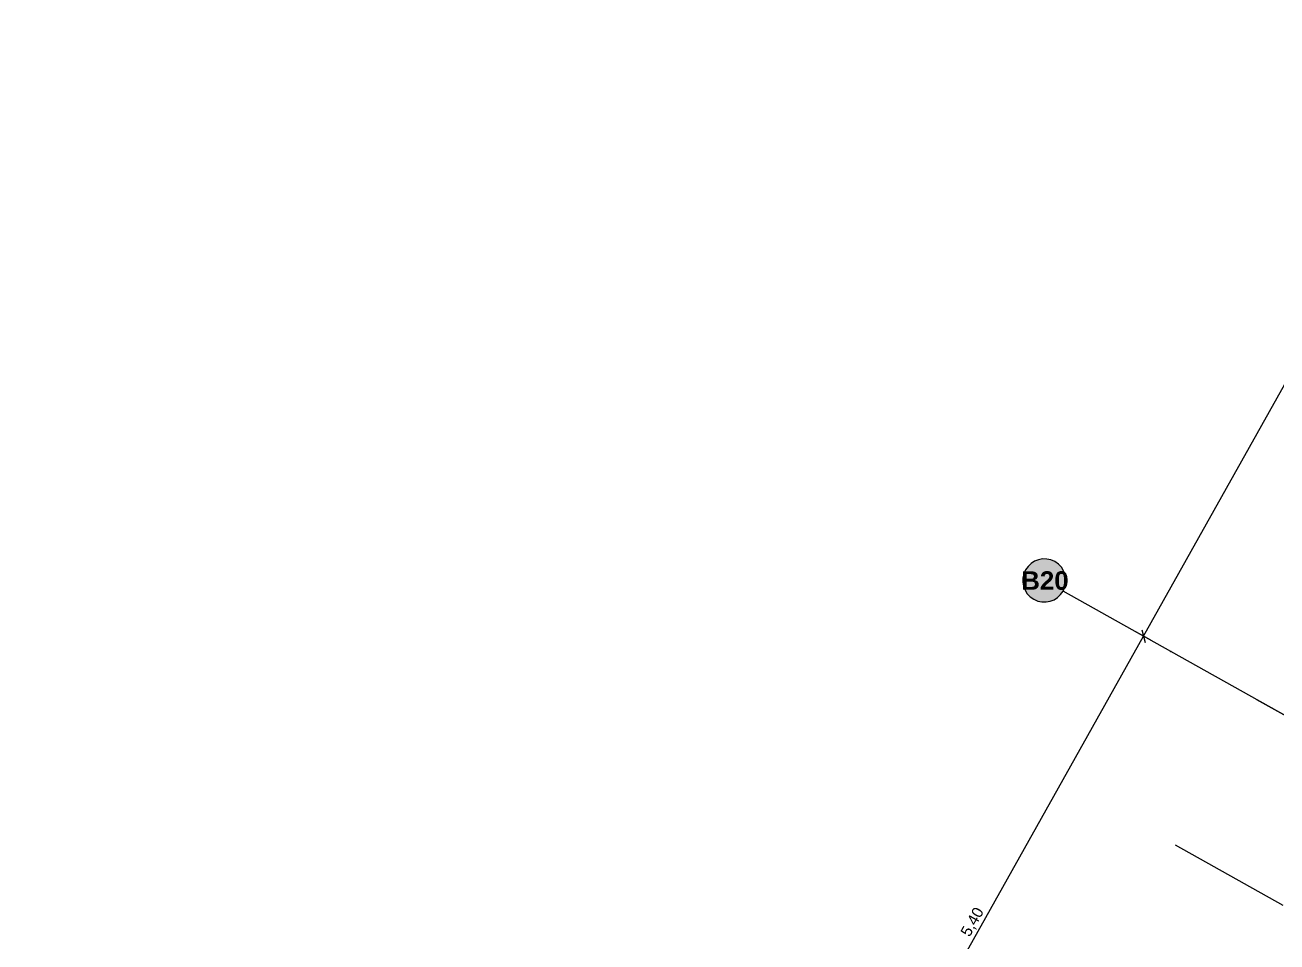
# Model space of a CAD drawing. Header units: metres. Extents: x -27.1 to 50.1, y 105.7 to 163.4.
# Drawn here: x -18.68 to -8.54, y 145.82 to 153.25 of the extents above; entities that cross this region are included whole.
import ezdxf

# ---------------------------------------------------------------- set-up
doc = ezdxf.new("R2010")
doc.units = ezdxf.units.M
doc.header["$MEASUREMENT"] = 0
for name, pattern in [('Achse', [0.0023, 0.0015, -0.0008]), ('Strichpunktlinie', [0.006703, 0.003528, -0.001764, 0, -0.001411]), ('Wipeout_Contour', [1, 0, -1])]:
    doc.linetypes.add(name, pattern=pattern)
for name, color, linetype in [('00  Raster', 7, 'Continuous'), ('00  Raster Ausbau', 7, 'Continuous'), ('00  Raster_Deckschraffur', 7, 'Continuous'), ('10  Fassade_Deckschraffur', 7, 'Continuous'), ('40  Bemaßung 1_50 Achse', 7, 'Continuous'), ('Neubau_20  Deckenspiegel + Einbauten', 7, 'Continuous'), ('Neubau_40  Bemaßung 1_50 Achse', 7, 'Continuous')]:
    doc.layers.add(name, color=color, linetype=linetype)
doc.styles.add('ERSTELLTER_STIL_1', font='arial.ttf')
doc.styles.add('ERSTELLTER_STIL_2', font='arial.ttf')

msp = doc.modelspace()

# ---------------------------------------------------------------- wipeouts: each hides what was drawn before it
at = {"color": 254, "linetype": 'Wipeout_Contour', "lineweight": 0, "ltscale": 578.896248}
msp.add_wipeout([(1.507, 161.865), (-18.392, 126.35), (-18.222, 126.254), (1.677, 161.769)], dxfattribs=at).dxf.layer = '10  Fassade_Deckschraffur'

# ---------------------------------------------------------------- next in the draw order: wipeouts: each hides what was drawn before it
at = {"color": 254, "linetype": 'Wipeout_Contour', "lineweight": 0, "ltscale": 579.750368}
msp.add_wipeout([(1.224, 162.025), (-18.676, 126.509), (-18.619, 126.477), (1.281, 161.993)], dxfattribs=at).dxf.layer = '10  Fassade_Deckschraffur'

# ---------------------------------------------------------------- next in the draw order: wipeouts: each hides what was drawn before it
at = {"color": 254, "linetype": 'Wipeout_Contour', "lineweight": 0, "ltscale": 579.478915}
msp.add_wipeout([(-18.46, 126.388), (1.439, 161.903), (1.281, 161.993), (-18.619, 126.477)], dxfattribs=at).dxf.layer = '10  Fassade_Deckschraffur'

# ---------------------------------------------------------------- next in the draw order: wipeouts: each hides what was drawn before it
at = {"color": 254, "linetype": 'Wipeout_Contour', "lineweight": 0, "ltscale": 579.276268}
msp.add_wipeout([(1.439, 161.903), (-18.46, 126.388), (-18.458, 126.386), (1.442, 161.902)], dxfattribs=at).dxf.layer = '10  Fassade_Deckschraffur'

# ---------------------------------------------------------------- next in the draw order: wipeouts: each hides what was drawn before it
at = {"color": 254, "linetype": 'Wipeout_Contour', "lineweight": 0, "ltscale": 579.199344}
msp.add_wipeout([(1.445, 161.9), (-18.455, 126.385), (-18.402, 126.355), (1.498, 161.87)], dxfattribs=at).dxf.layer = '10  Fassade_Deckschraffur'

# ---------------------------------------------------------------- next in the draw order: wipeouts: each hides what was drawn before it
at = {"color": 254, "linetype": 'Wipeout_Contour', "lineweight": 0, "ltscale": 579.127053}
msp.add_wipeout([(-18.397, 126.352), (1.502, 161.868), (1.498, 161.87), (-18.402, 126.355)], dxfattribs=at).dxf.layer = '10  Fassade_Deckschraffur'

# ---------------------------------------------------------------- next in the draw order: wipeouts: each hides what was drawn before it
at = {"color": 254, "linetype": 'Wipeout_Contour', "lineweight": 0, "ltscale": 579.115674}
msp.add_wipeout([(1.502, 161.868), (-18.397, 126.352), (-18.392, 126.35), (1.507, 161.865)], dxfattribs=at).dxf.layer = '10  Fassade_Deckschraffur'

# ---------------------------------------------------------------- next in the draw order: linework, layer by layer
at = {"layer": '00  Raster Ausbau', "color": 251, "linetype": 'Achse', "lineweight": 18, "ltscale": 1000, "true_color": 0x5f5f5f}
msp.add_line((-7.824, 147.297), (-8.697, 147.786), dxfattribs=at)

# ---------------------------------------------------------------- next in the draw order: wipeouts: each hides what was drawn before it
at = {"color": 254, "linetype": 'Wipeout_Contour', "lineweight": 0, "ltscale": 597.195577}
msp.add_wipeout([(1.147, 160.813), (-12.027, 137.301), (-11.948, 137.257), (1.226, 160.769)], dxfattribs=at).dxf.layer = 'Neubau_20  Deckenspiegel + Einbauten'

# ---------------------------------------------------------------- next in the draw order: hatches: boundary and pattern name
at = {"layer": '00  Raster_Deckschraffur', "linetype": 'Continuous', "lineweight": 0, "true_color": 0xffffff}
msp.add_hatch(color=7, dxfattribs=at).paths.add_polyline_path([(-10.572, 148.837, 1), (-10.267, 148.666, 1)])

# ---------------------------------------------------------------- next in the draw order: linework, layer by layer
at = {"layer": '00  Raster', "color": 5, "linetype": 'Strichpunktlinie', "lineweight": 13, "ltscale": 1000}
for p, q in [((-9.395, 148.177), (-10.267, 148.666)), ((10.215, 137.19), (-9.395, 148.177)), ((-9.395, 148.177), (-9.395, 148.177))]:
    msp.add_line(p, q, dxfattribs=at)
at = {"layer": '00  Raster', "color": 5, "linetype": 'Continuous', "lineweight": 13, "ltscale": 1000, "flags": 128}
msp.add_lwpolyline([(-10.572, 148.837, 1), (-10.267, 148.666, 1)], format="xyb", close=True, dxfattribs=at)
at = {"layer": '00  Raster', "color": 5, "linetype": 'Strichpunktlinie', "lineweight": 13, "ltscale": 1000}
msp.add_point((-9.395, 148.177), dxfattribs=at)
at = {"layer": '00  Raster Ausbau', "color": 9, "linetype": 'Achse', "lineweight": 18, "ltscale": 1000}
msp.add_line((-8.484, 146.119), (-9.357, 146.608), dxfattribs=at)
at = {"layer": 'Neubau_40  Bemaßung 1_50 Achse', "color": 7, "linetype": 'Continuous', "lineweight": 13, "ltscale": 1000}
for p, q in [((-9.617, 148.301), (-6.977, 153.012)), ((-12.257, 143.591), (-9.617, 148.301)), ((-9.556, 148.267), (-9.678, 148.336)), ((-9.631, 148.353), (-9.603, 148.25))]:
    msp.add_line(p, q, dxfattribs=at)

# ---------------------------------------------------------------- next in the draw order: texts
at = {"layer": '00  Raster', "color": 5, "linetype": 'Continuous', "lineweight": 13, "insert": (-10.607, 148.826), "char_height": 0.15, "attachment_point": 1, "style": 'ERSTELLTER_STIL_2'}
msp.add_mtext('\\A1;{\\pql;\\pt0;\\fArial|b1|i0|c0|p38;B20}', dxfattribs=at)
at = {"layer": '40  Bemaßung 1_50 Achse', "color": 7, "linetype": 'Continuous', "lineweight": 13, "insert": (-11.011, 145.85), "char_height": 0.09, "width": 0.23945, "attachment_point": 7, "rotation": 60.738, "style": 'ERSTELLTER_STIL_1'}
msp.add_mtext('\\A1;{\\pql;\\fArial|b0|i0|c0|p38;5,40}', dxfattribs=at)

doc.saveas('drawing.dxf')
